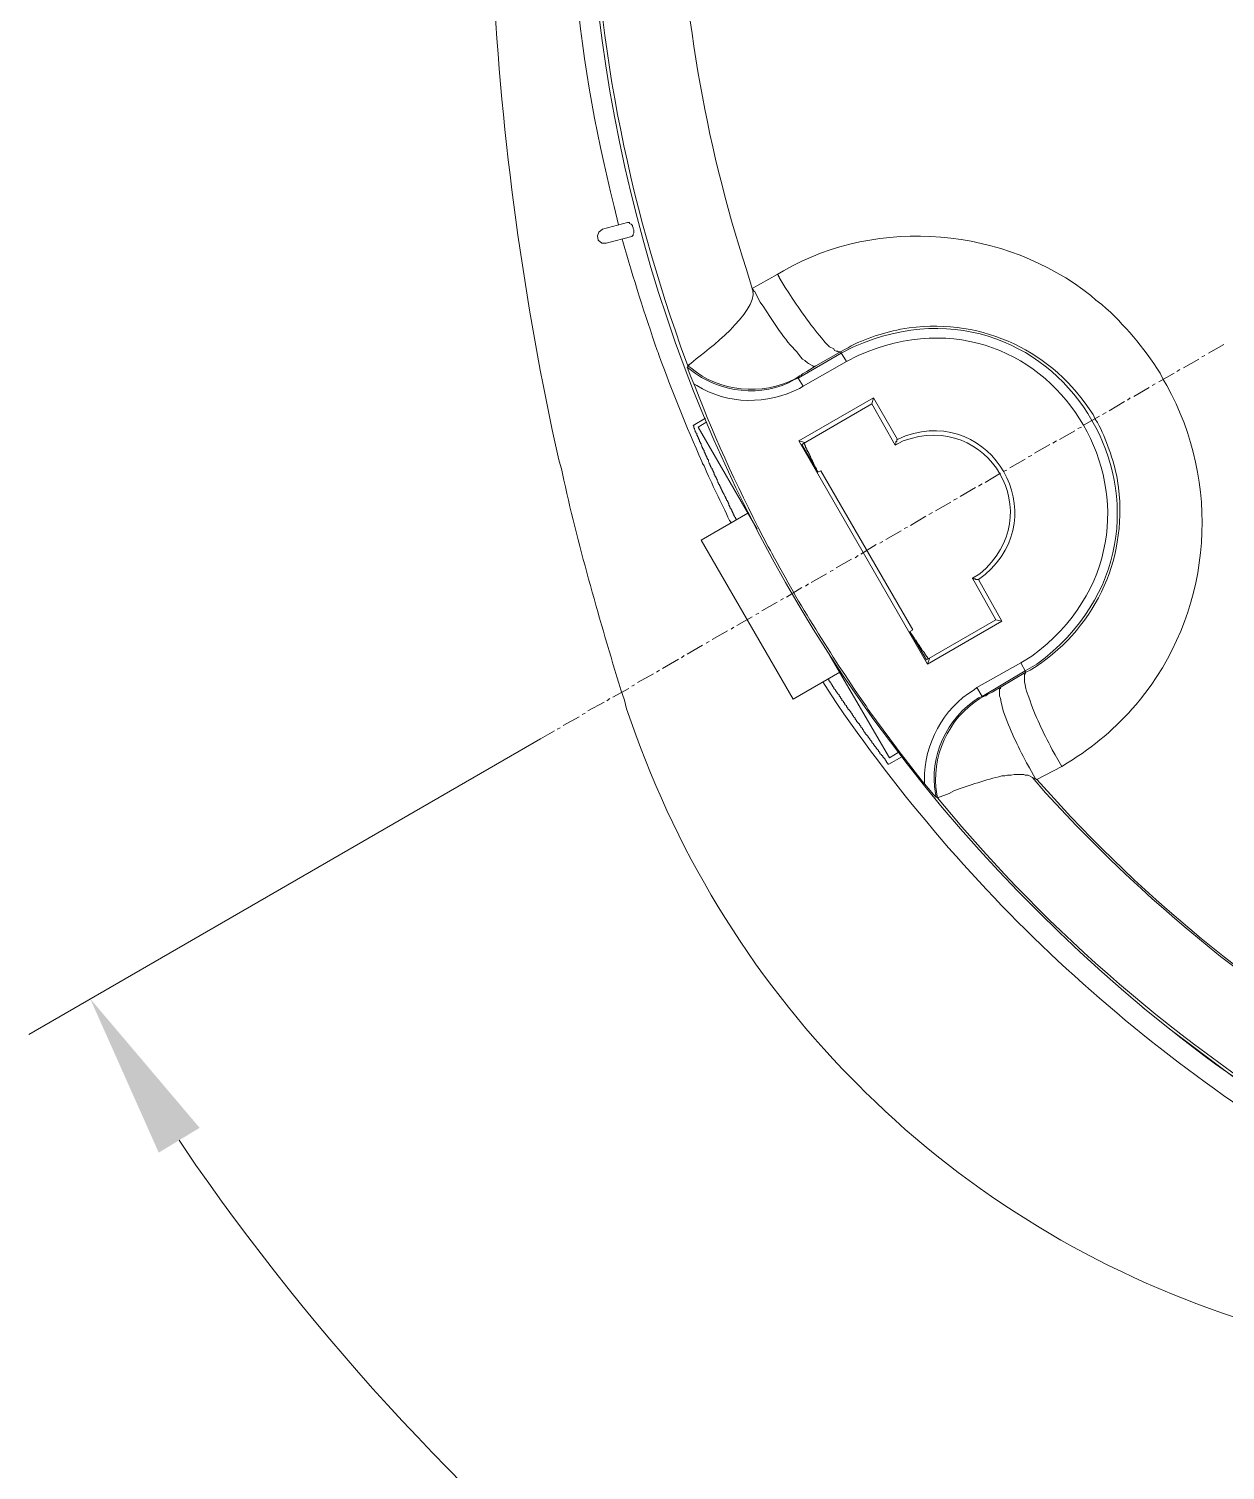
# Model space of a CAD drawing. Header units: millimetres. Extents: x 36 to 398, y -1 to 136.
# Drawn here: x 277.44 to 312.13, y 20.29 to 62.08 of the extents above; entities that cross this region are included whole.
import ezdxf

# ---------------------------------------------------------------- set-up
doc = ezdxf.new("R2010")
doc.units = ezdxf.units.MM

msp = doc.modelspace()

# ---------------------------------------------------------------- hatches: boundary and pattern name
h = msp.add_hatch(color=250)
h.dxf.hatch_style = 2
h.paths.add_polyline_path([(279.213416, 33.96119), (281.203082, 29.495094), (282.388416, 30.21469)])

# ---------------------------------------------------------------- linework, layer by layer
at = {"color": 250, "lineweight": 20}
for points in [[(294.072416, 56.270892), (294.792082, 56.461392)], [(294.792082, 56.461392), (294.855582, 56.461392), (294.855582, 56.44019), (294.897916, 56.419094), (294.919082, 56.397892), (294.940284, 56.37669), (294.940284, 56.355594), (294.961416, 56.31319), (294.961416, 56.292094), (294.982582, 56.24969), (294.982582, 56.165094), (294.961416, 56.12269), (294.961416, 56.101594), (294.919082, 56.05919)], [(294.072416, 56.270892), (293.966582, 56.18619), (293.924284, 56.080392), (293.945416, 55.953392), (294.051284, 55.86869), (294.178284, 55.86869)], [(294.919082, 56.05919), (294.178284, 55.86869)], [(298.411583, 54.556392), (299.131284, 54.958594)], [(299.131284, 54.958488), (299.152416, 54.958488), (299.152416, 54.937392), (299.173582, 54.937392), (299.173582, 54.91619), (299.173582, 54.894988), (299.194784, 54.894988), (299.194784, 54.873892)], [(298.411583, 54.556392), (298.411583, 54.53519), (298.432784, 54.53519), (298.432784, 54.513988), (298.453916, 54.513988), (298.453916, 54.492892), (298.453916, 54.47169), (298.475082, 54.47169)], [(300.993916, 52.672594), (299.745082, 51.952892)], [(300.972784, 52.714892), (300.253082, 52.31269)], [(300.972784, 52.714892), (301.142082, 52.43969)], [(311.640784, 52.672594), (312.085284, 52.926594)], [(296.527784, 52.270392), (296.548916, 52.31269)], [(296.718284, 51.783594), (296.612416, 52.037594), (296.570082, 52.143392), (296.527784, 52.270392)], [(299.893284, 51.720094), (301.142082, 52.43969)], [(310.921082, 52.24919), (311.365582, 52.50319)], [(311.450284, 52.56669), (311.534916, 52.609094)], [(299.766284, 51.99519), (299.745082, 51.952892)], [(299.893284, 51.720094), (299.745082, 51.952892)], [(310.201416, 51.847094), (310.645916, 52.101094)], [(310.730582, 52.143392), (310.815284, 52.206892)], [(309.481784, 51.42369), (309.926284, 51.67769)], [(310.010916, 51.74119), (310.095582, 51.783594)], [(301.925284, 51.381392), (299.766284, 50.132488)], [(301.882916, 51.211988), (299.850916, 50.02669)], [(301.925284, 51.381392), (301.882916, 51.212094)], [(302.560284, 50.005594), (301.882916, 51.212094)], [(302.623784, 50.174892), (301.925284, 51.381392)], [(308.762082, 51.000392), (309.206582, 51.275594)], [(309.291284, 51.317892), (309.375916, 51.381392)], [(297.056916, 50.78869), (296.697082, 50.577094)], [(297.099284, 50.682892), (296.845284, 50.53469)], [(308.042416, 50.59819), (308.486916, 50.85219)], [(308.571582, 50.894594), (308.677416, 50.958094)], [(296.845284, 50.53469), (298.559784, 47.571392)], [(302.623784, 50.174892), (302.602582, 50.174892), (302.602582, 50.111392), (302.581416, 50.111392), (302.581416, 50.02669), (302.560284, 50.02669), (302.560284, 50.005488)], [(307.322784, 50.174892), (307.767284, 50.428892)], [(307.851916, 50.492392), (307.957784, 50.53469)], [(299.766284, 50.132594), (299.935582, 50.09019)], [(299.766284, 50.132488), (303.491582, 43.655488)], [(300.316582, 49.222392), (299.850916, 50.02669)], [(306.603082, 49.77269), (307.047582, 50.02669)], [(307.132284, 50.069094), (307.238082, 50.132594)], [(305.883416, 49.349392), (306.327916, 49.603392)], [(306.412582, 49.666892), (306.518416, 49.70919)], [(300.316582, 49.222392), (300.401284, 49.26469)], [(300.401284, 49.26469), (303.068284, 44.650392)], [(305.163784, 48.926094), (305.608284, 49.20119)], [(305.692916, 49.243594), (305.798784, 49.285892)], [(304.444082, 48.523892), (304.888582, 48.777892)], [(304.973284, 48.82019), (305.079082, 48.88369)], [(303.724416, 48.100594), (304.168916, 48.354594)], [(304.253582, 48.418094), (304.359416, 48.460392)], [(296.929916, 47.253892), (298.284583, 48.036988)], [(303.004784, 47.67719), (303.449284, 47.952392)], [(303.533916, 47.99469), (303.639784, 48.05819)], [(299.596916, 42.639488), (296.929916, 47.253892)], [(302.285082, 47.275094), (302.729582, 47.529094)], [(302.814284, 47.592594), (302.920082, 47.634892)], [(301.396082, 46.745892), (301.480784, 46.809392)], [(301.565416, 46.85169), (302.009916, 47.126892)], [(302.115784, 47.16919), (302.200416, 47.211594)], [(300.845784, 46.449594), (301.290284, 46.703594)], [(299.956784, 45.920392), (300.041416, 45.983892)], [(300.126082, 46.02619), (300.570583, 46.28019)], [(300.676416, 46.34369), (300.761082, 46.386094)], [(305.481284, 44.94669), (304.803916, 46.15319)], [(304.803916, 46.15319), (304.803916, 46.131988), (304.888582, 46.131988), (304.888582, 46.110892), (304.973284, 46.110892)], [(305.650582, 44.904392), (304.973284, 46.110892)], [(299.237082, 45.51819), (299.321784, 45.560594)], [(299.406416, 45.602892), (299.850916, 45.878094)], [(298.517416, 45.094892), (298.602082, 45.13719)], [(298.686784, 45.20069), (299.131284, 45.45469)], [(297.797784, 44.671594), (297.882416, 44.735094)], [(297.967082, 44.777392), (298.411583, 45.031392)], [(303.470416, 43.782594), (305.481284, 44.94669)], [(303.491582, 43.655594), (305.650582, 44.904392)], [(305.650582, 44.904392), (305.481284, 44.94669)], [(297.078082, 44.269392), (297.162784, 44.31169)], [(297.247416, 44.37519), (297.691916, 44.62919)], [(303.068284, 44.650392), (302.983582, 44.608094)], [(302.983582, 44.607988), (303.470416, 43.782488)], [(303.004784, 44.56569), (303.025916, 44.544594), (303.025916, 44.523392), (303.047082, 44.523392), (303.047082, 44.50219), (303.068284, 44.481094), (303.068284, 44.459892), (303.089416, 44.459892), (303.089416, 44.43869), (303.110582, 44.417594), (303.110582, 44.396392), (303.131784, 44.396392), (303.131784, 44.37519), (303.152916, 44.354094), (303.152916, 44.332892), (303.174083, 44.332892), (303.174083, 44.31169), (303.195284, 44.290594), (303.195284, 44.269392), (303.216416, 44.269392), (303.216416, 44.24819), (303.237582, 44.227094), (303.237582, 44.205892), (303.258784, 44.205892), (303.258784, 44.18469), (303.279916, 44.163594), (303.279916, 44.142392), (303.301082, 44.142392), (303.301082, 44.12119), (303.322284, 44.100094), (303.322284, 44.078892), (303.343416, 44.078892), (303.343416, 44.05769), (303.385784, 44.015392), (303.385784, 43.99419), (303.406916, 43.99419), (303.406916, 43.973094), (303.428082, 43.951892), (303.428082, 43.93069), (303.449284, 43.93069), (303.449284, 43.909594), (303.470416, 43.888392), (303.470416, 43.86719), (303.491582, 43.86719), (303.491582, 43.846094), (303.512784, 43.824892)], [(296.358416, 43.846094), (296.443083, 43.909594)], [(296.527784, 43.951892), (296.972284, 44.205892)], [(300.676416, 43.888392), (302.390916, 40.94619)], [(295.638784, 43.42269), (295.723416, 43.48619)], [(295.808083, 43.528594), (296.273784, 43.80369)], [(303.491582, 43.655594), (303.555082, 43.824892)], [(306.200916, 43.697892), (304.930916, 42.97819)], [(305.079082, 42.72419), (306.327916, 43.465094)], [(306.200916, 43.697892), (306.349083, 43.42269)], [(294.919082, 43.020594), (295.003784, 43.062892)], [(295.088416, 43.126392), (295.554082, 43.380392)], [(300.951582, 43.42269), (299.596916, 42.639594)], [(305.629416, 42.999392), (306.349083, 43.42269)], [(294.199416, 42.59719), (294.284082, 42.66069)], [(294.368784, 42.703094), (294.834416, 42.957094)], [(305.079082, 42.72419), (304.930916, 42.97819)], [(305.079082, 42.72419), (305.121416, 42.72419)], [(305.629416, 42.999392), (305.375416, 42.85119), (305.248416, 42.78769), (305.184916, 42.745392), (305.142582, 42.745392), (305.121416, 42.72419)], [(293.479784, 42.194988), (293.564416, 42.237392)], [(293.649082, 42.300892), (294.114784, 42.554892)], [(292.760082, 41.77169), (292.844784, 41.813988)], [(292.929416, 41.877488), (293.395083, 42.131488)], [(292.273284, 41.496488), (277.435416, 32.923988)], [(292.273284, 41.496488), (292.675416, 41.729392)], [(302.369784, 40.75569), (302.750784, 40.967392)], [(302.390916, 40.94619), (302.644916, 41.094392)], [(307.386284, 40.69219), (306.666583, 40.31119)], [(303.745583, 39.80319), (303.660916, 39.887892), (303.576284, 39.99369), (303.406916, 40.18419)], [(306.624284, 40.332392), (306.539582, 40.37469)], [(306.624284, 40.332392), (306.645416, 40.332392), (306.645416, 40.31119), (306.666583, 40.31119)], [(303.787916, 39.782094), (303.745583, 39.80319)]]:
    msp.add_lwpolyline(points, dxfattribs=at)
for points in [[(296.548916, 52.31269), (296.548916, 52.333892), (296.570082, 52.333892), (296.570082, 52.31269)], [(303.787916, 39.782094), (303.787916, 39.80319), (303.809082, 39.80319), (303.809082, 39.782094)]]:
    msp.add_lwpolyline(points, close=True, dxfattribs=at)
for points, knots in [([(329.526582, 111.17719), (329.526582, 111.17719), (327.473416, 110.73269), (327.473416, 110.73269), (291.550796, 101.67438), (281.63841, 56.263484), (310.518916, 33.07219), (310.518916, 33.07219), (312.191082, 31.823392), (312.191082, 31.823392), (312.191082, 31.823392), (313.926784, 30.637988), (313.926784, 30.637988), (345.293315, 10.931187), (384.944514, 35.113398), (381.787082, 72.018892), (381.787082, 72.018892), (381.533082, 74.114392), (381.533082, 74.114392), (381.533082, 74.114392), (381.194416, 76.18869), (381.194416, 76.18869), (377.830715, 93.233184), (365.054092, 106.609812), (348.174416, 110.73269), (348.174416, 110.73269), (346.121284, 111.17719), (346.121284, 111.17719)], [0, 0, 0, 0, 1, 1, 1, 2, 2, 2, 3, 3, 3, 4, 4, 4, 5, 5, 5, 6, 6, 6, 7, 7, 7, 8, 8, 8, 9, 9, 9, 9]), ([(326.055284, 110.965594), (326.055284, 110.965594), (325.526082, 110.817392), (325.526082, 110.817392), (317.094694, 108.432297), (309.399905, 103.476792), (303.745583, 96.783892), (303.745583, 96.783892), (303.385784, 96.360594), (303.385784, 96.360594), (303.385784, 96.360594), (303.025916, 95.916094), (303.025916, 95.916094), (297.505014, 89.138492), (294.034704, 80.624201), (293.268082, 71.913094), (293.268082, 71.913094), (293.204582, 71.36269), (293.204582, 71.36269), (293.204582, 71.36269), (293.162284, 70.812392), (293.162284, 70.812392), (292.885707, 66.136288), (293.253301, 61.470801), (294.411082, 56.927094), (294.411082, 56.927094), (294.538082, 56.397892), (294.538082, 56.397892)], [0, 0, 0, 0, 1, 1, 1, 2, 2, 2, 3, 3, 3, 4, 4, 4, 5, 5, 5, 6, 6, 6, 7, 7, 7, 8, 8, 8, 9, 9, 9, 9]), ([(329.526582, 111.071392), (329.526582, 111.071392), (328.912784, 110.965594), (328.912784, 110.965594), (319.420205, 109.007995), (310.606793, 103.847597), (304.338284, 96.44519), (304.338284, 96.44519), (303.936083, 95.979594), (303.936083, 95.979594), (303.936083, 95.979594), (303.533916, 95.49269), (303.533916, 95.49269), (297.428391, 87.959897), (293.917194, 78.372385), (293.754916, 68.674594), (293.754916, 68.674594), (293.733784, 68.06069), (293.733784, 68.06069), (293.733784, 68.06069), (293.754916, 67.446892), (293.754916, 67.446892), (293.765217, 62.491105), (294.672914, 57.547877), (296.337284, 52.88419), (296.337284, 52.88419), (296.548916, 52.31269), (296.548916, 52.31269)], [0, 0, 0, 0, 1, 1, 1, 2, 2, 2, 3, 3, 3, 4, 4, 4, 5, 5, 5, 6, 6, 6, 7, 7, 7, 8, 8, 8, 9, 9, 9, 9]), ([(330.055784, 108.616094), (330.055784, 108.616094), (329.484284, 108.51019), (329.484284, 108.51019), (320.371999, 106.654297), (311.998501, 101.698792), (306.031582, 94.561392), (306.031582, 94.561392), (305.650582, 94.116892), (305.650582, 94.116892), (305.650582, 94.116892), (305.290784, 93.65119), (305.290784, 93.65119), (299.457604, 86.362096), (296.289307, 77.241379), (296.252583, 67.912594), (296.252583, 67.912594), (296.252583, 67.319892), (296.252583, 67.319892), (296.252583, 67.319892), (296.273784, 66.72719), (296.273784, 66.72719), (296.361309, 62.81739), (297.034409, 58.826097), (298.242284, 55.10669), (298.242284, 55.10669), (298.411583, 54.556392), (298.411583, 54.556392)], [0, 0, 0, 0, 1, 1, 1, 2, 2, 2, 3, 3, 3, 4, 4, 4, 5, 5, 5, 6, 6, 6, 7, 7, 7, 8, 8, 8, 9, 9, 9, 9]), ([(294.707416, 92.931594), (294.707416, 92.931594), (294.601582, 92.656392), (294.601582, 92.656392), (293.196504, 88.10129), (292.176306, 83.600904), (291.532416, 78.876892), (291.532416, 78.876892), (291.490082, 78.580594), (291.490082, 78.580594), (291.490082, 78.580594), (291.468916, 78.263094), (291.468916, 78.263094), (290.855788, 73.628582), (290.665994, 68.836096), (290.876284, 64.166094), (290.876284, 64.166094), (290.876284, 63.86969), (290.876284, 63.86969), (290.876284, 63.86969), (290.897416, 63.573392), (290.897416, 63.573392), (291.142314, 58.833788), (291.77869, 54.216703), (292.802416, 49.58219), (292.802416, 49.58219), (292.887082, 49.285892), (292.887082, 49.285892), (292.887082, 49.285892), (292.950583, 48.989488), (292.950583, 48.989488), (293.409194, 46.941296), (293.995193, 44.924783), (294.601582, 42.91469), (294.601582, 42.91469), (294.707416, 42.618392), (294.707416, 42.618392)], [0, 0, 0, 0, 1, 1, 1, 2, 2, 2, 3, 3, 3, 4, 4, 4, 5, 5, 5, 6, 6, 6, 7, 7, 7, 8, 8, 8, 9, 9, 9, 10, 10, 10, 11, 11, 11, 12, 12, 12, 12]), ([(299.131284, 54.958594), (299.131284, 54.958594), (299.321784, 55.064392), (299.321784, 55.064392), (302.086504, 56.658595), (305.746609, 56.319893), (308.232916, 54.34469), (308.232916, 54.34469), (308.381082, 54.21769), (308.381082, 54.21769), (308.381082, 54.21769), (308.550416, 54.09069), (308.550416, 54.09069), (309.235898, 53.480103), (309.739312, 52.864082), (310.243784, 52.101094), (310.243784, 52.101094), (310.328416, 51.910594), (310.328416, 51.910594)], [0, 0, 0, 0, 1, 1, 1, 2, 2, 2, 3, 3, 3, 4, 4, 4, 5, 5, 5, 6, 6, 6, 6]), ([(294.643916, 55.99569), (294.643916, 55.99569), (294.665082, 55.911094), (294.665082, 55.911094), (294.964591, 54.85449), (295.297296, 53.794004), (295.659916, 52.75719), (295.659916, 52.75719), (295.681083, 52.69369), (295.681083, 52.69369), (295.681083, 52.69369), (295.702284, 52.63019), (295.702284, 52.63019), (296.090693, 51.583887), (296.498116, 50.553388), (296.951082, 49.539892), (296.951082, 49.539892), (296.972284, 49.476392), (296.972284, 49.476392), (296.972284, 49.476392), (297.014582, 49.412892), (297.014582, 49.412892), (297.240007, 48.881186), (297.511294, 48.349303), (297.755416, 47.825392), (297.755416, 47.825392), (297.797784, 47.761892), (297.797784, 47.761892)], [0, 0, 0, 0, 1, 1, 1, 2, 2, 2, 3, 3, 3, 4, 4, 4, 5, 5, 5, 6, 6, 6, 7, 7, 7, 8, 8, 8, 9, 9, 9, 9]), ([(306.327916, 43.464988), (306.327916, 43.464988), (306.666583, 43.655488), (306.666583, 43.655488), (311.961812, 47.589701), (307.402512, 55.509598), (301.353784, 52.862988), (301.353784, 52.862988), (300.993916, 52.672488), (300.993916, 52.672488)], [0, 0, 0, 0, 1, 1, 1, 2, 2, 2, 3, 3, 3, 3]), ([(300.972784, 52.714892), (300.972784, 52.714892), (300.909284, 52.714892), (300.909284, 52.714892), (300.909284, 52.714892), (300.888083, 52.736094), (300.888083, 52.736094), (300.888083, 52.736094), (300.845784, 52.736094), (300.845784, 52.736094), (300.845784, 52.736094), (300.803416, 52.75719), (300.803416, 52.75719), (300.803416, 52.75719), (300.782284, 52.799594), (300.782284, 52.799594), (300.782284, 52.799594), (300.655284, 52.863094), (300.655284, 52.863094), (300.655284, 52.863094), (300.528284, 52.990094), (300.528284, 52.990094), (300.528284, 52.990094), (300.422416, 53.117094), (300.422416, 53.117094), (300.103505, 53.485394), (299.731007, 54.015901), (299.469916, 54.429392), (299.469916, 54.429392), (299.364082, 54.577594), (299.364082, 54.577594), (299.364082, 54.577594), (299.194784, 54.873892), (299.194784, 54.873892)], [0, 0, 0, 0, 1, 1, 1, 2, 2, 2, 3, 3, 3, 4, 4, 4, 5, 5, 5, 6, 6, 6, 7, 7, 7, 8, 8, 8, 9, 9, 9, 10, 10, 10, 11, 11, 11, 11]), ([(306.200916, 43.697892), (306.200916, 43.697892), (306.518416, 43.888392), (306.518416, 43.888392), (311.5304, 47.603495), (307.189117, 55.130679), (301.480784, 52.608988), (301.480784, 52.608988), (301.142082, 52.43969), (301.142082, 52.43969)], [0, 0, 0, 0, 1, 1, 1, 2, 2, 2, 3, 3, 3, 3]), ([(298.411583, 54.556392), (298.411583, 54.556392), (298.432784, 54.492892), (298.432784, 54.492892), (298.5383, 53.840606), (297.134492, 52.773806), (296.697082, 52.43969), (296.697082, 52.43969), (296.548916, 52.31269), (296.548916, 52.31269)], [0, 0, 0, 0, 1, 1, 1, 2, 2, 2, 3, 3, 3, 3]), ([(299.766284, 51.99519), (299.766284, 51.99519), (299.787416, 52.016392), (299.787416, 52.016392), (299.787416, 52.016392), (299.829784, 52.037594), (299.829784, 52.037594), (299.829784, 52.037594), (299.872082, 52.079892), (299.872082, 52.079892), (299.872082, 52.079892), (299.999082, 52.143392), (299.999082, 52.143392), (299.999082, 52.143392), (300.253082, 52.31269), (300.253082, 52.31269), (300.253082, 52.31269), (300.231916, 52.291594), (300.231916, 52.291594), (300.231916, 52.291594), (300.189582, 52.291594), (300.189582, 52.291594), (300.189582, 52.291594), (300.168416, 52.31269), (300.168416, 52.31269), (300.168416, 52.31269), (300.041416, 52.37619), (300.041416, 52.37619), (300.041416, 52.37619), (300.020284, 52.397392), (300.020284, 52.397392), (300.020284, 52.397392), (299.935582, 52.460892), (299.935582, 52.460892), (299.935582, 52.460892), (299.872082, 52.50319), (299.872082, 52.50319), (299.872082, 52.50319), (299.808582, 52.56669), (299.808582, 52.56669), (299.808582, 52.56669), (299.702784, 52.714892), (299.702784, 52.714892), (299.36761, 53.043681), (299.011305, 53.603504), (298.750284, 54.006094), (298.750284, 54.006094), (298.644416, 54.15419), (298.644416, 54.15419), (298.644416, 54.15419), (298.475082, 54.47169), (298.475082, 54.47169)], [0, 0, 0, 0, 1, 1, 1, 2, 2, 2, 3, 3, 3, 4, 4, 4, 5, 5, 5, 6, 6, 6, 7, 7, 7, 8, 8, 8, 9, 9, 9, 10, 10, 10, 11, 11, 11, 12, 12, 12, 13, 13, 13, 14, 14, 14, 15, 15, 15, 16, 16, 16, 17, 17, 17, 17]), ([(308.359916, 50.767594), (308.359916, 50.767594), (308.296416, 50.894594), (308.296416, 50.894594), (307.121983, 52.738881), (305.136303, 53.683303), (302.962416, 53.413392), (302.962416, 53.413392), (302.835416, 53.39219), (302.835416, 53.39219), (302.835416, 53.39219), (302.708416, 53.371094), (302.708416, 53.371094), (302.150709, 53.248292), (301.589793, 53.080688), (301.099784, 52.778392), (301.099784, 52.778392), (300.972784, 52.714892), (300.972784, 52.714892)], [0, 0, 0, 0, 1, 1, 1, 2, 2, 2, 3, 3, 3, 4, 4, 4, 5, 5, 5, 6, 6, 6, 6]), ([(296.527784, 52.270392), (296.527784, 52.270392), (296.612416, 52.206892), (296.612416, 52.206892), (297.425604, 51.522786), (298.725202, 51.370386), (299.639284, 51.910488), (299.639284, 51.910488), (299.745082, 51.952892), (299.745082, 51.952892)], [0, 0, 0, 0, 1, 1, 1, 2, 2, 2, 3, 3, 3, 3]), ([(296.548916, 52.31269), (296.548916, 52.31269), (296.633582, 52.24919), (296.633582, 52.24919), (297.454884, 51.546104), (298.702307, 51.436108), (299.660416, 51.93169), (299.660416, 51.93169), (299.766284, 51.99519), (299.766284, 51.99519)], [0, 0, 0, 0, 1, 1, 1, 2, 2, 2, 3, 3, 3, 3]), ([(310.328416, 51.910594), (310.328416, 51.910594), (310.434284, 51.74119), (310.434284, 51.74119), (311.998113, 48.916887), (311.760411, 45.381983), (309.799284, 42.808892), (309.799284, 42.808892), (309.672284, 42.639594), (309.672284, 42.639594), (309.672284, 42.639594), (309.545284, 42.491392), (309.545284, 42.491392), (308.948384, 41.808379), (308.333493, 41.270111), (307.555582, 40.798094), (307.555582, 40.798094), (307.386284, 40.69219), (307.386284, 40.69219)], [0, 0, 0, 0, 1, 1, 1, 2, 2, 2, 3, 3, 3, 4, 4, 4, 5, 5, 5, 6, 6, 6, 6]), ([(296.718284, 51.783594), (296.718284, 51.783594), (296.760582, 51.698892), (296.760582, 51.698892), (297.347605, 50.126879), (298.102196, 48.546505), (298.877284, 47.063392), (298.877284, 47.063392), (298.940784, 46.957594), (298.940784, 46.957594), (298.940784, 46.957594), (298.983082, 46.872892), (298.983082, 46.872892), (299.776903, 45.383782), (300.686717, 43.932101), (301.650083, 42.53369), (301.650083, 42.53369), (301.713582, 42.449094), (301.713582, 42.449094), (301.713582, 42.449094), (301.777083, 42.34319), (301.777083, 42.34319), (302.28861, 41.64148), (302.801902, 40.946578), (303.343416, 40.268892), (303.343416, 40.268892), (303.406916, 40.18419), (303.406916, 40.18419)], [0, 0, 0, 0, 1, 1, 1, 2, 2, 2, 3, 3, 3, 4, 4, 4, 5, 5, 5, 6, 6, 6, 7, 7, 7, 8, 8, 8, 9, 9, 9, 9]), ([(299.893284, 51.720094), (299.893284, 51.720094), (299.787416, 51.656594), (299.787416, 51.656594), (298.863491, 51.176111), (297.689799, 51.17918), (296.802916, 51.74119), (296.802916, 51.74119), (296.718284, 51.783594), (296.718284, 51.783594)], [0, 0, 0, 0, 1, 1, 1, 2, 2, 2, 3, 3, 3, 3]), ([(304.803916, 46.15319), (304.803916, 46.15319), (305.015582, 46.28019), (305.015582, 46.28019), (307.051498, 47.975711), (305.262492, 51.03948), (302.793082, 50.132488), (302.793082, 50.132488), (302.560284, 50.005488), (302.560284, 50.005488)], [0, 0, 0, 0, 1, 1, 1, 2, 2, 2, 3, 3, 3, 3]), ([(304.973284, 46.110892), (304.973284, 46.110892), (305.163784, 46.258988), (305.163784, 46.258988), (307.181991, 47.975993), (305.363104, 51.144996), (302.856582, 50.28069), (302.856582, 50.28069), (302.623784, 50.174892), (302.623784, 50.174892)], [0, 0, 0, 0, 1, 1, 1, 2, 2, 2, 3, 3, 3, 3]), ([(296.697082, 50.576988), (296.697082, 50.576988), (296.718284, 50.555892), (296.718284, 50.555892), (296.718284, 50.555892), (296.718284, 50.513488), (296.718284, 50.513488), (296.718284, 50.513488), (296.739416, 50.492392), (296.739416, 50.492392), (296.739416, 50.492392), (296.739416, 50.47119), (296.739416, 50.47119), (296.739416, 50.47119), (296.760582, 50.428892), (296.760582, 50.428892), (296.760582, 50.428892), (296.760582, 50.40769), (296.760582, 50.40769), (296.760582, 50.40769), (296.781784, 50.386488), (296.781784, 50.386488), (296.781784, 50.386488), (296.781784, 50.365392), (296.781784, 50.365392), (296.781784, 50.365392), (296.802916, 50.34419), (296.802916, 50.34419), (296.802916, 50.34419), (296.802916, 50.301892), (296.802916, 50.301892), (296.802916, 50.301892), (296.824082, 50.28069), (296.824082, 50.28069), (296.824082, 50.28069), (296.824082, 50.259488), (296.824082, 50.259488), (296.824082, 50.259488), (296.845284, 50.238392), (296.845284, 50.238392), (296.845284, 50.238392), (296.845284, 50.21719), (296.845284, 50.21719), (296.845284, 50.21719), (296.866416, 50.195988), (296.866416, 50.195988), (296.866416, 50.195988), (296.866416, 50.174892), (296.866416, 50.174892), (296.866416, 50.174892), (296.887582, 50.15369), (296.887582, 50.15369), (296.887582, 50.15369), (296.887582, 50.111392), (296.887582, 50.111392), (296.887582, 50.111392), (296.908784, 50.09019), (296.908784, 50.09019), (296.908784, 50.09019), (296.908784, 50.068988), (296.908784, 50.068988), (296.908784, 50.068988), (296.929916, 50.047892), (296.929916, 50.047892), (296.929916, 50.047892), (296.929916, 50.02669), (296.929916, 50.02669), (296.929916, 50.02669), (296.951082, 49.984392), (296.951082, 49.984392), (296.951082, 49.984392), (296.951082, 49.96319), (296.951082, 49.96319), (296.951082, 49.96319), (296.972284, 49.941988), (296.972284, 49.941988), (296.972284, 49.941988), (296.972284, 49.920892), (296.972284, 49.920892), (296.972284, 49.920892), (296.993416, 49.89969), (296.993416, 49.89969), (296.993416, 49.89969), (296.993416, 49.878488), (296.993416, 49.878488), (296.993416, 49.878488), (297.014582, 49.857392), (297.014582, 49.857392), (297.014582, 49.857392), (297.014582, 49.814988), (297.014582, 49.814988), (297.014582, 49.814988), (297.035784, 49.793892), (297.035784, 49.793892), (297.035784, 49.793892), (297.035784, 49.77269), (297.035784, 49.77269), (297.035784, 49.77269), (297.056916, 49.751488), (297.056916, 49.751488), (297.056916, 49.751488), (297.056916, 49.730392), (297.056916, 49.730392), (297.056916, 49.730392), (297.078082, 49.70919), (297.078082, 49.70919), (297.078082, 49.70919), (297.078082, 49.687988), (297.078082, 49.687988), (297.078082, 49.687988), (297.099284, 49.666892), (297.099284, 49.666892), (297.099284, 49.666892), (297.099284, 49.64569), (297.099284, 49.64569), (297.099284, 49.64569), (297.120416, 49.624488), (297.120416, 49.624488), (297.120416, 49.624488), (297.120416, 49.603392), (297.120416, 49.603392), (297.120416, 49.603392), (297.141582, 49.58219), (297.141582, 49.58219), (297.141582, 49.58219), (297.141582, 49.539892), (297.141582, 49.539892), (297.141582, 49.539892), (297.162784, 49.497488), (297.162784, 49.497488), (297.162784, 49.497488), (297.162784, 49.476392), (297.162784, 49.476392), (297.162784, 49.476392), (297.183916, 49.45519), (297.183916, 49.45519), (297.183916, 49.45519), (297.183916, 49.433988), (297.183916, 49.433988), (297.183916, 49.433988), (297.205082, 49.412892), (297.205082, 49.412892), (297.205082, 49.412892), (297.205082, 49.39169), (297.205082, 49.39169), (297.205082, 49.39169), (297.226284, 49.370488), (297.226284, 49.370488), (297.226284, 49.370488), (297.226284, 49.349392), (297.226284, 49.349392), (297.226284, 49.349392), (297.247416, 49.32819), (297.247416, 49.32819), (297.247416, 49.32819), (297.247416, 49.306988), (297.247416, 49.306988), (297.247416, 49.306988), (297.268582, 49.285892), (297.268582, 49.285892), (297.268582, 49.285892), (297.268582, 49.26469), (297.268582, 49.26469), (297.268582, 49.26469), (297.289784, 49.243488), (297.289784, 49.243488), (297.289784, 49.243488), (297.289784, 49.222392), (297.289784, 49.222392), (297.289784, 49.222392), (297.310916, 49.20119), (297.310916, 49.20119), (297.310916, 49.20119), (297.310916, 49.158892), (297.310916, 49.158892), (297.310916, 49.158892), (297.332082, 49.13769), (297.332082, 49.13769), (297.332082, 49.13769), (297.332082, 49.116488), (297.332082, 49.116488), (297.332082, 49.116488), (297.353284, 49.095392), (297.353284, 49.095392), (297.353284, 49.095392), (297.353284, 49.07419), (297.353284, 49.07419), (297.353284, 49.07419), (297.374416, 49.052988), (297.374416, 49.052988), (297.374416, 49.052988), (297.374416, 49.031892), (297.374416, 49.031892), (297.374416, 49.031892), (297.395582, 49.01069), (297.395582, 49.01069), (297.395582, 49.01069), (297.395582, 48.989488), (297.395582, 48.989488), (297.395582, 48.989488), (297.416784, 48.94719), (297.416784, 48.94719), (297.416784, 48.94719), (297.416784, 48.925988), (297.416784, 48.925988), (297.416784, 48.925988), (297.437916, 48.904892), (297.437916, 48.904892), (297.437916, 48.904892), (297.437916, 48.88369), (297.437916, 48.88369), (297.437916, 48.88369), (297.459082, 48.862488), (297.459082, 48.862488), (297.459082, 48.862488), (297.459082, 48.841392), (297.459082, 48.841392), (297.459082, 48.841392), (297.480284, 48.82019), (297.480284, 48.82019), (297.480284, 48.82019), (297.480284, 48.798988), (297.480284, 48.798988), (297.480284, 48.798988), (297.501416, 48.777892), (297.501416, 48.777892), (297.501416, 48.777892), (297.501416, 48.75669), (297.501416, 48.75669), (297.501416, 48.75669), (297.522582, 48.735488), (297.522582, 48.735488), (297.522582, 48.735488), (297.522582, 48.714392), (297.522582, 48.714392), (297.522582, 48.714392), (297.543784, 48.69319), (297.543784, 48.69319), (297.543784, 48.69319), (297.543784, 48.671988), (297.543784, 48.671988), (297.589998, 48.61378), (297.603404, 48.539803), (297.649582, 48.481488), (297.649582, 48.481488), (297.649582, 48.460392), (297.649582, 48.460392), (297.649582, 48.460392), (297.670784, 48.43919), (297.670784, 48.43919), (297.670784, 48.43919), (297.670784, 48.417988), (297.670784, 48.417988), (297.670784, 48.417988), (297.691916, 48.396892), (297.691916, 48.396892), (297.691916, 48.396892), (297.691916, 48.37569), (297.691916, 48.37569), (297.691916, 48.37569), (297.713082, 48.354488), (297.713082, 48.354488), (297.713082, 48.354488), (297.713082, 48.333392), (297.713082, 48.333392), (297.713082, 48.333392), (297.734284, 48.31219), (297.734284, 48.31219), (297.734284, 48.31219), (297.734284, 48.269892), (297.734284, 48.269892), (297.734284, 48.269892), (297.755416, 48.24869), (297.755416, 48.24869), (297.755416, 48.24869), (297.755416, 48.227488), (297.755416, 48.227488), (297.755416, 48.227488), (297.776582, 48.206392), (297.776582, 48.206392), (297.776582, 48.206392), (297.776582, 48.18519), (297.776582, 48.18519), (297.776582, 48.18519), (297.797784, 48.163988), (297.797784, 48.163988), (297.797784, 48.163988), (297.797784, 48.142892), (297.797784, 48.142892), (297.797784, 48.142892), (297.818916, 48.12169), (297.818916, 48.12169), (297.818916, 48.12169), (297.818916, 48.100488), (297.818916, 48.100488), (297.818916, 48.100488), (297.840082, 48.079392), (297.840082, 48.079392), (297.840082, 48.079392), (297.840082, 48.05819), (297.840082, 48.05819), (297.840082, 48.05819), (297.861284, 48.036988), (297.861284, 48.036988), (297.861284, 48.036988), (297.861284, 48.015892), (297.861284, 48.015892), (297.861284, 48.015892), (297.882416, 47.99469), (297.882416, 47.99469), (297.882416, 47.99469), (297.882416, 47.973488), (297.882416, 47.973488), (297.882416, 47.973488), (297.903582, 47.952392), (297.903582, 47.952392), (297.903582, 47.952392), (297.903582, 47.93119), (297.903582, 47.93119), (297.903582, 47.93119), (297.924784, 47.909988), (297.924784, 47.909988), (297.924784, 47.909988), (297.924784, 47.888892), (297.924784, 47.888892), (297.924784, 47.888892), (297.945916, 47.86769), (297.945916, 47.86769), (297.945916, 47.86769), (297.945916, 47.846488), (297.945916, 47.846488)], [0, 0, 0, 0, 1, 1, 1, 2, 2, 2, 3, 3, 3, 4, 4, 4, 5, 5, 5, 6, 6, 6, 7, 7, 7, 8, 8, 8, 9, 9, 9, 10, 10, 10, 11, 11, 11, 12, 12, 12, 13, 13, 13, 14, 14, 14, 15, 15, 15, 16, 16, 16, 17, 17, 17, 18, 18, 18, 19, 19, 19, 20, 20, 20, 21, 21, 21, 22, 22, 22, 23, 23, 23, 24, 24, 24, 25, 25, 25, 26, 26, 26, 27, 27, 27, 28, 28, 28, 29, 29, 29, 30, 30, 30, 31, 31, 31, 32, 32, 32, 33, 33, 33, 34, 34, 34, 35, 35, 35, 36, 36, 36, 37, 37, 37, 38, 38, 38, 39, 39, 39, 40, 40, 40, 41, 41, 41, 42, 42, 42, 43, 43, 43, 44, 44, 44, 45, 45, 45, 46, 46, 46, 47, 47, 47, 48, 48, 48, 49, 49, 49, 50, 50, 50, 51, 51, 51, 52, 52, 52, 53, 53, 53, 54, 54, 54, 55, 55, 55, 56, 56, 56, 57, 57, 57, 58, 58, 58, 59, 59, 59, 60, 60, 60, 61, 61, 61, 62, 62, 62, 63, 63, 63, 64, 64, 64, 65, 65, 65, 66, 66, 66, 67, 67, 67, 68, 68, 68, 69, 69, 69, 70, 70, 70, 71, 71, 71, 72, 72, 72, 73, 73, 73, 74, 74, 74, 75, 75, 75, 76, 76, 76, 77, 77, 77, 78, 78, 78, 79, 79, 79, 80, 80, 80, 81, 81, 81, 82, 82, 82, 83, 83, 83, 84, 84, 84, 85, 85, 85, 86, 86, 86, 87, 87, 87, 88, 88, 88, 89, 89, 89, 90, 90, 90, 91, 91, 91, 92, 92, 92, 93, 93, 93, 94, 94, 94, 95, 95, 95, 96, 96, 96, 97, 97, 97, 98, 98, 98, 99, 99, 99, 100, 100, 100, 101, 101, 101, 102, 102, 102, 103, 103, 103, 104, 104, 104, 105, 105, 105, 106, 106, 106, 107, 107, 107, 108, 108, 108, 109, 109, 109, 110, 110, 110, 110]), ([(306.349083, 43.42269), (306.349083, 43.42269), (306.476082, 43.48619), (306.476082, 43.48619), (308.315113, 44.620406), (309.285287, 46.638577), (309.037284, 48.777892), (309.037284, 48.777892), (309.016082, 48.904892), (309.016082, 48.904892), (309.016082, 48.904892), (308.994916, 49.053094), (308.994916, 49.053094), (308.888412, 49.5745), (308.679885, 50.195283), (308.423416, 50.66169), (308.423416, 50.66169), (308.359916, 50.767594), (308.359916, 50.767594)], [0, 0, 0, 0, 1, 1, 1, 2, 2, 2, 3, 3, 3, 4, 4, 4, 5, 5, 5, 6, 6, 6, 6]), ([(299.914416, 50.069094), (299.914416, 50.069094), (299.914416, 50.047892), (299.914416, 50.047892), (299.914416, 50.047892), (299.935582, 50.02669), (299.935582, 50.02669), (299.935582, 50.02669), (299.935582, 50.005594), (299.935582, 50.005594), (299.935582, 50.005594), (299.956784, 49.984392), (299.956784, 49.984392), (299.956784, 49.984392), (299.956784, 49.942094), (299.956784, 49.942094), (299.956784, 49.942094), (299.977916, 49.942094), (299.977916, 49.942094), (299.977916, 49.942094), (299.977916, 49.89969), (299.977916, 49.89969), (299.977916, 49.89969), (299.999082, 49.89969), (299.999082, 49.89969), (299.999082, 49.89969), (299.999082, 49.857392), (299.999082, 49.857392), (299.999082, 49.857392), (300.020284, 49.857392), (300.020284, 49.857392), (300.020284, 49.857392), (300.020284, 49.815094), (300.020284, 49.815094), (300.020284, 49.815094), (300.041416, 49.815094), (300.041416, 49.815094), (300.041416, 49.815094), (300.041416, 49.77269), (300.041416, 49.77269), (300.041416, 49.77269), (300.062582, 49.77269), (300.062582, 49.77269), (300.062582, 49.77269), (300.062582, 49.730392), (300.062582, 49.730392), (300.062582, 49.730392), (300.083784, 49.730392), (300.083784, 49.730392), (300.083784, 49.730392), (300.083784, 49.688094), (300.083784, 49.688094), (300.083784, 49.688094), (300.104916, 49.688094), (300.104916, 49.688094), (300.104916, 49.688094), (300.104916, 49.666892), (300.104916, 49.666892), (300.112289, 49.617503), (300.203411, 49.483377), (300.210784, 49.434094), (300.210784, 49.434094), (300.210784, 49.412892), (300.210784, 49.412892), (300.210784, 49.412892), (300.231916, 49.412892), (300.231916, 49.412892), (300.231916, 49.412892), (300.231916, 49.370594), (300.231916, 49.370594), (300.231916, 49.370594), (300.253082, 49.370594), (300.253082, 49.370594), (300.253082, 49.370594), (300.253082, 49.32819), (300.253082, 49.32819), (300.253082, 49.32819), (300.274284, 49.32819), (300.274284, 49.32819), (300.274284, 49.32819), (300.274284, 49.285892), (300.274284, 49.285892), (300.274284, 49.285892), (300.295416, 49.285892), (300.295416, 49.285892), (300.295416, 49.285892), (300.295416, 49.243594), (300.295416, 49.243594), (300.295416, 49.243594), (300.316582, 49.243594), (300.316582, 49.243594), (300.316582, 49.243594), (300.316582, 49.222392), (300.316582, 49.222392)], [0, 0, 0, 0, 1, 1, 1, 2, 2, 2, 3, 3, 3, 4, 4, 4, 5, 5, 5, 6, 6, 6, 7, 7, 7, 8, 8, 8, 9, 9, 9, 10, 10, 10, 11, 11, 11, 12, 12, 12, 13, 13, 13, 14, 14, 14, 15, 15, 15, 16, 16, 16, 17, 17, 17, 18, 18, 18, 19, 19, 19, 20, 20, 20, 21, 21, 21, 22, 22, 22, 23, 23, 23, 24, 24, 24, 25, 25, 25, 26, 26, 26, 27, 27, 27, 28, 28, 28, 29, 29, 29, 30, 30, 30, 31, 31, 31, 31]), ([(300.464784, 43.147594), (300.464784, 43.147594), (300.697582, 42.766594), (300.697582, 42.766594), (304.670213, 36.903004), (309.816182, 32.177581), (315.979916, 28.69069), (315.979916, 28.69069), (316.382082, 28.479094), (316.382082, 28.479094), (316.382082, 28.479094), (316.763083, 28.267392), (316.763083, 28.267392), (322.961388, 24.978798), (329.852584, 23.148199), (336.871416, 23.018094), (336.871416, 23.018094), (337.315916, 22.996892), (337.315916, 22.996892), (337.315916, 22.996892), (337.760416, 22.996892), (337.760416, 22.996892), (341.572603, 23.011709), (345.107401, 23.435677), (348.809416, 24.351594), (348.809416, 24.351594), (349.232784, 24.478594), (349.232784, 24.478594)], [0, 0, 0, 0, 1, 1, 1, 2, 2, 2, 3, 3, 3, 4, 4, 4, 5, 5, 5, 6, 6, 6, 7, 7, 7, 8, 8, 8, 9, 9, 9, 9]), ([(300.612916, 43.23219), (300.612916, 43.23219), (300.634082, 43.210988), (300.634082, 43.210988), (300.634082, 43.210988), (300.634082, 43.189892), (300.634082, 43.189892), (300.634082, 43.189892), (300.655284, 43.16869), (300.655284, 43.16869), (300.655284, 43.16869), (300.676416, 43.147488), (300.676416, 43.147488), (300.676416, 43.147488), (300.676416, 43.126392), (300.676416, 43.126392), (300.676416, 43.126392), (300.697582, 43.10519), (300.697582, 43.10519), (300.697582, 43.10519), (300.697582, 43.083988), (300.697582, 43.083988), (300.697582, 43.083988), (300.739916, 43.04169), (300.739916, 43.04169), (300.739916, 43.04169), (300.739916, 43.020488), (300.739916, 43.020488), (300.739916, 43.020488), (300.782284, 42.97819), (300.782284, 42.97819), (300.782284, 42.97819), (300.782284, 42.956988), (300.782284, 42.956988), (300.782284, 42.956988), (300.803416, 42.935892), (300.803416, 42.935892), (300.803416, 42.935892), (300.824582, 42.91469), (300.824582, 42.91469), (300.824582, 42.91469), (300.824582, 42.893488), (300.824582, 42.893488), (300.824582, 42.893488), (300.866916, 42.85119), (300.866916, 42.85119), (300.866916, 42.85119), (300.866916, 42.829988), (300.866916, 42.829988), (300.866916, 42.829988), (300.888083, 42.829988), (300.888083, 42.829988), (300.888083, 42.829988), (300.888083, 42.808892), (300.888083, 42.808892), (300.888083, 42.808892), (300.930416, 42.766488), (300.930416, 42.766488), (300.930416, 42.766488), (300.930416, 42.745392), (300.930416, 42.745392), (300.930416, 42.745392), (300.972784, 42.702988), (300.972784, 42.702988), (300.972784, 42.702988), (300.972784, 42.681892), (300.972784, 42.681892), (300.972784, 42.681892), (300.993916, 42.66069), (300.993916, 42.66069), (300.993916, 42.66069), (301.015083, 42.639488), (301.015083, 42.639488), (301.015083, 42.639488), (301.015083, 42.618392), (301.015083, 42.618392), (301.015083, 42.618392), (301.057416, 42.575988), (301.057416, 42.575988), (301.057416, 42.575988), (301.057416, 42.554892), (301.057416, 42.554892), (301.057416, 42.554892), (301.078582, 42.53369), (301.078582, 42.53369), (301.078582, 42.53369), (301.099784, 42.512488), (301.099784, 42.512488), (301.099784, 42.512488), (301.099784, 42.491392), (301.099784, 42.491392), (301.099784, 42.491392), (301.142082, 42.448988), (301.142082, 42.448988), (301.142082, 42.448988), (301.142082, 42.427892), (301.142082, 42.427892), (301.142082, 42.427892), (301.163284, 42.40669), (301.163284, 42.40669), (301.163284, 42.40669), (301.184416, 42.385488), (301.184416, 42.385488), (301.184416, 42.385488), (301.184416, 42.364392), (301.184416, 42.364392), (301.184416, 42.364392), (301.205582, 42.34319), (301.205582, 42.34319), (301.205582, 42.34319), (301.226784, 42.34319), (301.226784, 42.34319), (301.226784, 42.34319), (301.226784, 42.321988), (301.226784, 42.321988), (301.226784, 42.321988), (301.269082, 42.27969), (301.269082, 42.27969), (301.269082, 42.27969), (301.269082, 42.258488), (301.269082, 42.258488), (301.269082, 42.258488), (301.290284, 42.237392), (301.290284, 42.237392), (301.290284, 42.237392), (301.311416, 42.21619), (301.311416, 42.21619), (301.311416, 42.21619), (301.311416, 42.194988), (301.311416, 42.194988), (301.311416, 42.194988), (301.332583, 42.173892), (301.332583, 42.173892), (301.332583, 42.173892), (301.353784, 42.15269), (301.353784, 42.15269), (301.353784, 42.15269), (301.353784, 42.131488), (301.353784, 42.131488), (301.353784, 42.131488), (301.374916, 42.110392), (301.374916, 42.110392), (301.374916, 42.110392), (301.396082, 42.08919), (301.396082, 42.08919), (301.396082, 42.08919), (301.396082, 42.067988), (301.396082, 42.067988), (301.396082, 42.067988), (301.438416, 42.02569), (301.438416, 42.02569), (301.438416, 42.02569), (301.438416, 42.004488), (301.438416, 42.004488), (301.438416, 42.004488), (301.480784, 41.96219), (301.480784, 41.96219), (301.480784, 41.96219), (301.480784, 41.940988), (301.480784, 41.940988), (301.480784, 41.940988), (301.501916, 41.940988), (301.501916, 41.940988), (301.501916, 41.940988), (301.523082, 41.919892), (301.523082, 41.919892), (301.523082, 41.919892), (301.523082, 41.89869), (301.523082, 41.89869), (301.523082, 41.89869), (301.544284, 41.877488), (301.544284, 41.877488), (301.544284, 41.877488), (301.565416, 41.856392), (301.565416, 41.856392), (301.565416, 41.856392), (301.565416, 41.83519), (301.565416, 41.83519), (301.565416, 41.83519), (301.586582, 41.813988), (301.586582, 41.813988), (301.586582, 41.813988), (301.607784, 41.792892), (301.607784, 41.792892), (301.607784, 41.792892), (301.607784, 41.77169), (301.607784, 41.77169), (301.712912, 41.674288), (301.587288, 41.763188), (301.692416, 41.665892), (301.692416, 41.665892), (301.692416, 41.64469), (301.692416, 41.64469), (301.692416, 41.64469), (301.734784, 41.602392), (301.734784, 41.602392), (301.734784, 41.602392), (301.755916, 41.58119), (301.755916, 41.58119), (301.755916, 41.58119), (301.777083, 41.559988), (301.777083, 41.559988), (301.777083, 41.559988), (301.777083, 41.538892), (301.777083, 41.538892), (301.777083, 41.538892), (301.819416, 41.496488), (301.819416, 41.496488), (301.819416, 41.496488), (301.819416, 41.475392), (301.819416, 41.475392), (301.819416, 41.475392), (301.861784, 41.432988), (301.861784, 41.432988), (301.861784, 41.432988), (301.882916, 41.411892), (301.882916, 41.411892), (301.882916, 41.411892), (301.882916, 41.39069), (301.882916, 41.39069), (301.882916, 41.39069), (301.904082, 41.369488), (301.904082, 41.369488), (301.904082, 41.369488), (301.925284, 41.348392), (301.925284, 41.348392), (301.925284, 41.348392), (301.925284, 41.32719), (301.925284, 41.32719), (301.925284, 41.32719), (301.988784, 41.26369), (301.988784, 41.26369), (301.988784, 41.26369), (302.009916, 41.242488), (302.009916, 41.242488), (302.009916, 41.242488), (302.009916, 41.221392), (302.009916, 41.221392), (302.009916, 41.221392), (302.073416, 41.157892), (302.073416, 41.157892), (302.073416, 41.157892), (302.073416, 41.13669), (302.073416, 41.13669), (302.073416, 41.13669), (302.115784, 41.094392), (302.115784, 41.094392), (302.115784, 41.094392), (302.115784, 41.07319), (302.115784, 41.07319), (302.115784, 41.07319), (302.158082, 41.030892), (302.158082, 41.030892), (302.158082, 41.030892), (302.158082, 41.00969), (302.158082, 41.00969), (302.158082, 41.00969), (302.179284, 41.00969), (302.179284, 41.00969), (302.179284, 41.00969), (302.200416, 40.988488), (302.200416, 40.988488), (302.200416, 40.988488), (302.200416, 40.967392), (302.200416, 40.967392), (302.200416, 40.967392), (302.263916, 40.903892), (302.263916, 40.903892), (302.263916, 40.903892), (302.263916, 40.88269), (302.263916, 40.88269), (302.263916, 40.88269), (302.306284, 40.840392), (302.306284, 40.840392), (302.306284, 40.840392), (302.306284, 40.81919), (302.306284, 40.81919), (302.306284, 40.81919), (302.348582, 40.776892), (302.348582, 40.776892), (302.348582, 40.776892), (302.348582, 40.75569), (302.348582, 40.75569), (302.348582, 40.75569), (302.369784, 40.75569), (302.369784, 40.75569)], [0, 0, 0, 0, 1, 1, 1, 2, 2, 2, 3, 3, 3, 4, 4, 4, 5, 5, 5, 6, 6, 6, 7, 7, 7, 8, 8, 8, 9, 9, 9, 10, 10, 10, 11, 11, 11, 12, 12, 12, 13, 13, 13, 14, 14, 14, 15, 15, 15, 16, 16, 16, 17, 17, 17, 18, 18, 18, 19, 19, 19, 20, 20, 20, 21, 21, 21, 22, 22, 22, 23, 23, 23, 24, 24, 24, 25, 25, 25, 26, 26, 26, 27, 27, 27, 28, 28, 28, 29, 29, 29, 30, 30, 30, 31, 31, 31, 32, 32, 32, 33, 33, 33, 34, 34, 34, 35, 35, 35, 36, 36, 36, 37, 37, 37, 38, 38, 38, 39, 39, 39, 40, 40, 40, 41, 41, 41, 42, 42, 42, 43, 43, 43, 44, 44, 44, 45, 45, 45, 46, 46, 46, 47, 47, 47, 48, 48, 48, 49, 49, 49, 50, 50, 50, 51, 51, 51, 52, 52, 52, 53, 53, 53, 54, 54, 54, 55, 55, 55, 56, 56, 56, 57, 57, 57, 58, 58, 58, 59, 59, 59, 60, 60, 60, 61, 61, 61, 62, 62, 62, 63, 63, 63, 64, 64, 64, 65, 65, 65, 66, 66, 66, 67, 67, 67, 68, 68, 68, 69, 69, 69, 70, 70, 70, 71, 71, 71, 72, 72, 72, 73, 73, 73, 74, 74, 74, 75, 75, 75, 76, 76, 76, 77, 77, 77, 78, 78, 78, 79, 79, 79, 80, 80, 80, 81, 81, 81, 82, 82, 82, 83, 83, 83, 84, 84, 84, 85, 85, 85, 86, 86, 86, 87, 87, 87, 88, 88, 88, 89, 89, 89, 90, 90, 90, 91, 91, 91, 92, 92, 92, 93, 93, 93, 94, 94, 94, 95, 95, 95, 95]), ([(306.349083, 43.42269), (306.349083, 43.42269), (306.327916, 43.401594), (306.327916, 43.401594), (306.327916, 43.401594), (306.327916, 43.380392), (306.327916, 43.380392), (306.327916, 43.380392), (306.306784, 43.35919), (306.306784, 43.35919), (306.306784, 43.35919), (306.306784, 43.147594), (306.306784, 43.147594), (306.306784, 43.147594), (306.327916, 43.062892), (306.327916, 43.062892), (306.327916, 43.062892), (306.349083, 42.957094), (306.349083, 42.957094), (306.349083, 42.957094), (306.370284, 42.872392), (306.370284, 42.872392), (306.370284, 42.872392), (306.433784, 42.703094), (306.433784, 42.703094), (306.622909, 42.132582), (306.841913, 41.70999), (307.111082, 41.179094), (307.111082, 41.179094), (307.195784, 41.030892), (307.195784, 41.030892), (307.195784, 41.030892), (307.386284, 40.69219), (307.386284, 40.69219)], [0, 0, 0, 0, 1, 1, 1, 2, 2, 2, 3, 3, 3, 4, 4, 4, 5, 5, 5, 6, 6, 6, 7, 7, 7, 8, 8, 8, 9, 9, 9, 10, 10, 10, 11, 11, 11, 11]), ([(303.406916, 40.18419), (303.406916, 40.18419), (303.406916, 40.290094), (303.406916, 40.290094), (303.393193, 41.34169), (303.939293, 42.372894), (304.846284, 42.91469), (304.846284, 42.91469), (304.930916, 42.97819), (304.930916, 42.97819)], [0, 0, 0, 0, 1, 1, 1, 2, 2, 2, 3, 3, 3, 3]), ([(305.079082, 42.72419), (305.079082, 42.72419), (304.973284, 42.681892), (304.973284, 42.681892), (304.067704, 42.103301), (303.527213, 40.977588), (303.724416, 39.908988), (303.724416, 39.908988), (303.745583, 39.80319), (303.745583, 39.80319)], [0, 0, 0, 0, 1, 1, 1, 2, 2, 2, 3, 3, 3, 3]), ([(305.121416, 42.72419), (305.121416, 42.72419), (305.015582, 42.66069), (305.015582, 42.66069), (304.101606, 42.098398), (303.576284, 40.948307), (303.766784, 39.887892), (303.766784, 39.887892), (303.787916, 39.781988), (303.787916, 39.781988)], [0, 0, 0, 0, 1, 1, 1, 2, 2, 2, 3, 3, 3, 3]), ([(305.629416, 42.999392), (305.629416, 42.999392), (305.608284, 42.97819), (305.608284, 42.97819), (305.608284, 42.97819), (305.608284, 42.957094), (305.608284, 42.957094), (305.608284, 42.957094), (305.587082, 42.935892), (305.587082, 42.935892), (305.587082, 42.935892), (305.587082, 42.745392), (305.587082, 42.745392), (305.587082, 42.745392), (305.608284, 42.66069), (305.608284, 42.66069), (305.608284, 42.66069), (305.629416, 42.554892), (305.629416, 42.554892), (305.629416, 42.554892), (305.692916, 42.300892), (305.692916, 42.300892), (305.883804, 41.746008), (306.099316, 41.313503), (306.370284, 40.798094), (306.370284, 40.798094), (306.454916, 40.649892), (306.454916, 40.649892), (306.454916, 40.649892), (306.624284, 40.332392), (306.624284, 40.332392)], [0, 0, 0, 0, 1, 1, 1, 2, 2, 2, 3, 3, 3, 4, 4, 4, 5, 5, 5, 6, 6, 6, 7, 7, 7, 8, 8, 8, 9, 9, 9, 10, 10, 10, 10]), ([(294.707416, 42.618392), (294.707416, 42.618392), (294.770916, 42.364392), (294.770916, 42.364392), (296.118915, 38.337787), (298.323388, 34.658985), (301.311416, 31.632892), (301.311416, 31.632892), (301.501916, 31.442392), (301.501916, 31.442392), (301.501916, 31.442392), (301.692416, 31.251892), (301.692416, 31.251892), (304.696283, 28.273707), (308.413891, 26.041012), (312.423916, 24.711392), (312.423916, 24.711392), (312.677916, 24.62669), (312.677916, 24.62669)], [0, 0, 0, 0, 1, 1, 1, 2, 2, 2, 3, 3, 3, 4, 4, 4, 5, 5, 5, 6, 6, 6, 6]), ([(309.735784, 33.70719), (309.735784, 33.70719), (310.180284, 33.347392), (310.180284, 33.347392), (317.175515, 27.679312), (325.907506, 24.315611), (334.881784, 23.695392), (334.881784, 23.695392), (335.453284, 23.67419), (335.453284, 23.67419), (335.453284, 23.67419), (336.024784, 23.631892), (336.024784, 23.631892), (345.102815, 23.288287), (353.957502, 25.659588), (361.615284, 30.553392), (361.615284, 30.553392), (362.102082, 30.84969), (362.102082, 30.84969), (362.102082, 30.84969), (362.567784, 31.16719), (362.567784, 31.16719), (366.374609, 33.73259), (369.748188, 36.907978), (372.600784, 40.50169), (372.600784, 40.50169), (372.939416, 40.967392), (372.939416, 40.967392)], [0, 0, 0, 0, 1, 1, 1, 2, 2, 2, 3, 3, 3, 4, 4, 4, 5, 5, 5, 6, 6, 6, 7, 7, 7, 8, 8, 8, 9, 9, 9, 9]), ([(303.787916, 39.782094), (303.787916, 39.782094), (304.126582, 39.909094), (304.126582, 39.909094), (304.126582, 39.909094), (304.274784, 39.99369), (304.274784, 39.99369), (304.735089, 40.144397), (305.176484, 40.309779), (305.650582, 40.417094), (305.650582, 40.417094), (305.735284, 40.417094), (305.735284, 40.417094), (305.735284, 40.417094), (305.819916, 40.43819), (305.819916, 40.43819), (305.819916, 40.43819), (305.925784, 40.43819), (305.925784, 40.43819), (305.925784, 40.43819), (306.010416, 40.459392), (306.010416, 40.459392), (306.010416, 40.459392), (306.285582, 40.459392), (306.285582, 40.459392), (306.285582, 40.459392), (306.327916, 40.43819), (306.327916, 40.43819), (306.327916, 40.43819), (306.412582, 40.43819), (306.412582, 40.43819), (306.412582, 40.43819), (306.539582, 40.37469), (306.539582, 40.37469)], [0, 0, 0, 0, 1, 1, 1, 2, 2, 2, 3, 3, 3, 4, 4, 4, 5, 5, 5, 6, 6, 6, 7, 7, 7, 8, 8, 8, 9, 9, 9, 10, 10, 10, 11, 11, 11, 11]), ([(306.539582, 40.37469), (306.539582, 40.37469), (306.920582, 39.93019), (306.920582, 39.93019), (313.214914, 33.009784), (321.491398, 28.411678), (330.711916, 26.806892), (330.711916, 26.806892), (331.304582, 26.701094), (331.304582, 26.701094), (331.304582, 26.701094), (331.876082, 26.616392), (331.876082, 26.616392), (341.081113, 25.292805), (350.509487, 27.090878), (358.567284, 31.73869), (358.567284, 31.73869), (359.075284, 32.035094), (359.075284, 32.035094), (359.075284, 32.035094), (359.583284, 32.331392), (359.583284, 32.331392), (362.953688, 34.406396), (365.948807, 36.908684), (368.621416, 39.824392), (368.621416, 39.824392), (369.002416, 40.268892), (369.002416, 40.268892)], [0, 0, 0, 0, 1, 1, 1, 2, 2, 2, 3, 3, 3, 4, 4, 4, 5, 5, 5, 6, 6, 6, 7, 7, 7, 8, 8, 8, 9, 9, 9, 9]), ([(306.666583, 40.31119), (306.666583, 40.31119), (307.068784, 39.86669), (307.068784, 39.86669), (313.2449, 33.038288), (321.734392, 28.370403), (330.817784, 26.84919), (330.817784, 26.84919), (331.389284, 26.743392), (331.389284, 26.743392), (331.389284, 26.743392), (331.981916, 26.65869), (331.981916, 26.65869), (341.158407, 25.363678), (350.540214, 27.163903), (358.567284, 31.80219), (358.567284, 31.80219), (359.075284, 32.098488), (359.075284, 32.098488), (359.075284, 32.098488), (359.562082, 32.394892), (359.562082, 32.394892), (362.93679, 34.476281), (365.909613, 36.935107), (368.579082, 39.86669), (368.579082, 39.86669), (368.960083, 40.31119), (368.960083, 40.31119)], [0, 0, 0, 0, 1, 1, 1, 2, 2, 2, 3, 3, 3, 4, 4, 4, 5, 5, 5, 6, 6, 6, 7, 7, 7, 8, 8, 8, 9, 9, 9, 9]), ([(303.787916, 39.782094), (303.787916, 39.782094), (304.190083, 39.29519), (304.190083, 39.29519), (310.592011, 31.735198), (319.35741, 26.563511), (329.060916, 24.584392), (329.060916, 24.584392), (329.674784, 24.478594), (329.674784, 24.478594), (329.674784, 24.478594), (330.288582, 24.351594), (330.288582, 24.351594), (340.002283, 22.673007), (350.142598, 24.305698), (358.800082, 29.029392), (358.800082, 29.029392), (359.350416, 29.32569), (359.350416, 29.32569), (359.350416, 29.32569), (359.900784, 29.64319), (359.900784, 29.64319), (364.291809, 32.164211), (368.091191, 35.380803), (371.394284, 39.210594), (371.394284, 39.210594), (371.796416, 39.697392), (371.796416, 39.697392)], [0, 0, 0, 0, 1, 1, 1, 2, 2, 2, 3, 3, 3, 4, 4, 4, 5, 5, 5, 6, 6, 6, 7, 7, 7, 8, 8, 8, 9, 9, 9, 9]), ([(281.795784, 29.854892), (281.795784, 29.854892), (282.282582, 29.13519), (282.282582, 29.13519), (290.091001, 17.928181), (301.008803, 9.430082), (313.757416, 4.539488), (313.757416, 4.539488), (314.582916, 4.24319), (314.582916, 4.24319), (314.582916, 4.24319), (315.387284, 3.946892), (315.387284, 3.946892), (328.262615, -0.556704), (342.127099, -1.096807), (355.307582, 2.422892), (355.307582, 2.422892), (356.133083, 2.65569), (356.133083, 2.65569), (356.133083, 2.65569), (356.979784, 2.888488), (356.979784, 2.888488), (370.04311, 6.762412), (381.629391, 14.456107), (390.253784, 25.00769), (390.253784, 25.00769), (390.782916, 25.684988), (390.782916, 25.684988), (390.782916, 25.684988), (391.841284, 27.03969), (391.841284, 27.03969), (391.841284, 27.03969), (393.365284, 29.13519), (393.365284, 29.13519), (393.365284, 29.13519), (393.852082, 29.854892), (393.852082, 29.854892)], [0, 0, 0, 0, 1, 1, 1, 2, 2, 2, 3, 3, 3, 4, 4, 4, 5, 5, 5, 6, 6, 6, 7, 7, 7, 8, 8, 8, 9, 9, 9, 10, 10, 10, 11, 11, 11, 12, 12, 12, 12])]:
    msp.add_open_spline(points, degree=3, knots=knots, dxfattribs=at)

doc.saveas('drawing.dxf')
